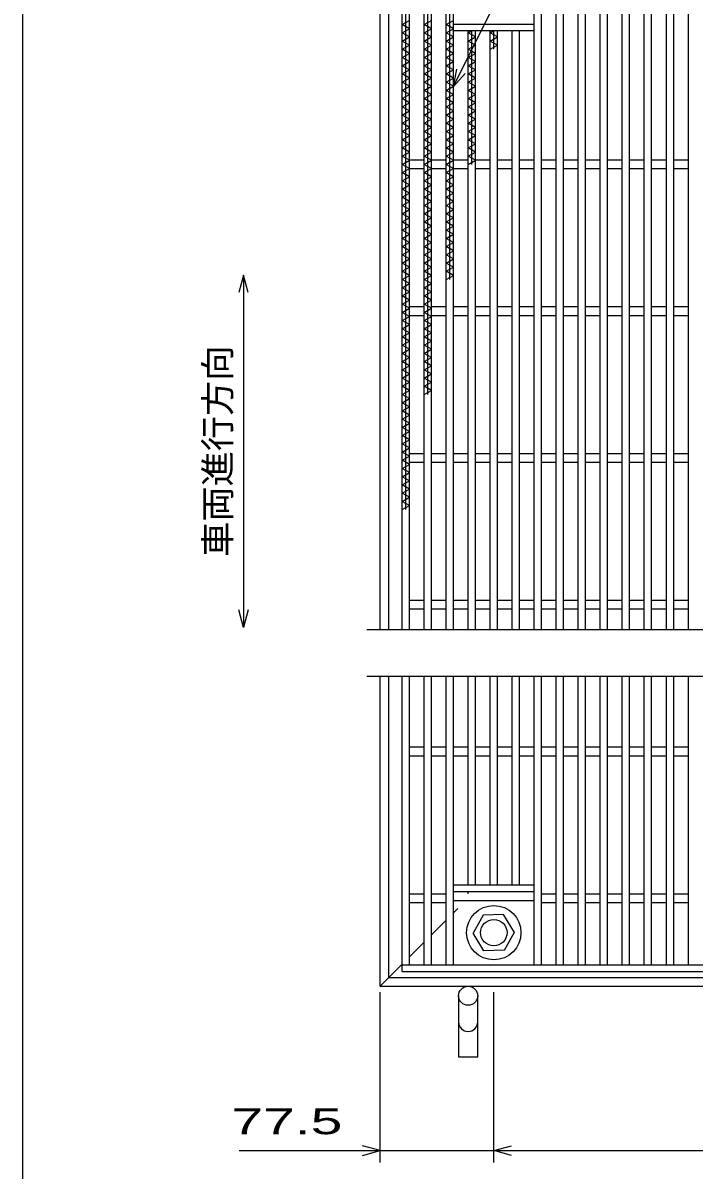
# Model space of a CAD drawing. Units: millimetres, scale not verified. Extents: x -1456 to 1385, y -1026 to 843.
# Drawn here: x -1383 to -926, y -367 to 415 of the extents above; entities that cross this region are included whole.
import ezdxf
from ezdxf.enums import TextEntityAlignment as Align

# ---------------------------------------------------------------- set-up
doc = ezdxf.new("R2010")
doc.units = ezdxf.units.MM
doc.header["$LTSCALE"] = 8
doc.linetypes.add('DASHED', pattern=[7.5, 6, -1.5])
for name, color, linetype, lineweight in [('0_2', 150, 'Continuous', 25), ('16', 3, 'Continuous', 25), ('19', 6, 'Continuous', 25), ('22', 4, 'Continuous', 25)]:
    doc.layers.add(name, color=color, linetype=linetype, lineweight=lineweight)
doc.styles.add('ベクトル', font='')
doc.styles.get('ベクトル').set_extended_font_data('ベクトル')

msp = doc.modelspace()

# ---------------------------------------------------------------- linework, layer by layer
at = {"layer": '0_2'}
msp.add_line((-1383.2, -917.2), (-1383.2, 842.8), dxfattribs=at)
at = {"layer": '16'}
for p, q in [((-1125, 1.5), (-1125, 464)), ((-1122.5, 83.2), (-1122.5, 464)), ((-1120, 1.5), (-1120, 464)), ((-1110, 1.5), (-1110, 464)), ((-1107.5, 161.6), (-1107.5, 464)), ((-1105, 1.5), (-1105, 464)), ((-1095, 1.5), (-1095, 464)), ((-1092.5, 240), (-1092.5, 464)), ((-1090, 1.5), (-1090, 464)), ((-1035, 1.5), (-1035, 464)), ((-1030, 1.5), (-1030, 464)), ((-1020, 1.5), (-1020, 464)), ((-1015, 1.5), (-1015, 464)), ((-1005, 1.5), (-1005, 464)), ((-1000, 1.5), (-1000, 464)), ((-990, 1.5), (-990, 464)), ((-985, 1.5), (-985, 464)), ((-975, 1.5), (-975, 464)), ((-970, 1.5), (-970, 464)), ((-960, 1.5), (-960, 464)), ((-955, 1.5), (-955, 464)), ((-945, 1.5), (-945, 464)), ((-940, 1.5), (-940, 464)), ((-930, 1.5), (-930, 464)), ((-1125, 413.6), (-1120, 416.4)), ((-1110, 413.6), (-1105, 416.4)), ((-1095, 413.6), (-1090, 416.4)), ((-1120, 410.8), (-1125, 413.6)), ((-1125, 408), (-1120, 410.8)), ((-1120, 405.2), (-1125, 408)), ((-1105, 410.8), (-1110, 413.6)), ((-1110, 408), (-1105, 410.8)), ((-1105, 405.2), (-1110, 408)), ((-1090, 410.8), (-1095, 413.6)), ((-1095, 408), (-1090, 410.8)), ((-1090, 405.2), (-1095, 408)), ((-1090, 414), (-1035, 414)), ((-1090, 409.5), (-1090, 414)), ((-1090, 409.5), (-1035, 409.5)), ((-1080, 1.5), (-1080, 409.5)), ((-1080, 408), (-1077.32, 409.5)), ((-1075, 405.2), (-1080, 408)), ((-1077.5, 318.4), (-1077.5, 409.5)), ((-1075, 1.5), (-1075, 409.5)), ((-1065, 1.5), (-1065, 409.5)), ((-1065, 408), (-1062.32, 409.5)), ((-1060, 405.2), (-1065, 408)), ((-1062.5, 396.8), (-1062.5, 409.5)), ((-1060, 1.5), (-1060, 409.5)), ((-1050, 1.5), (-1050, 409.5)), ((-1045, 1.5), (-1045, 409.5)), ((-1035, 409.5), (-1035, 414)), ((-1125, 402.4), (-1120, 405.2)), ((-1120, 399.6), (-1125, 402.4)), ((-1125, 396.8), (-1120, 399.6)), ((-1110, 402.4), (-1105, 405.2)), ((-1105, 399.6), (-1110, 402.4)), ((-1110, 396.8), (-1105, 399.6)), ((-1095, 402.4), (-1090, 405.2)), ((-1090, 399.6), (-1095, 402.4)), ((-1095, 396.8), (-1090, 399.6)), ((-1080, 402.4), (-1075, 405.2)), ((-1075, 399.6), (-1080, 402.4)), ((-1080, 396.8), (-1075, 399.6)), ((-1065, 402.4), (-1060, 405.2)), ((-1060, 399.6), (-1065, 402.4)), ((-1065, 396.8), (-1060, 399.6)), ((-1120, 394), (-1125, 396.8)), ((-1125, 391.2), (-1120, 394)), ((-1120, 388.4), (-1125, 391.2)), ((-1105, 394), (-1110, 396.8)), ((-1110, 391.2), (-1105, 394)), ((-1105, 388.4), (-1110, 391.2)), ((-1090, 394), (-1095, 396.8)), ((-1095, 391.2), (-1090, 394)), ((-1090, 388.4), (-1095, 391.2)), ((-1075, 394), (-1080, 396.8)), ((-1080, 391.2), (-1075, 394)), ((-1075, 388.4), (-1080, 391.2)), ((-1125, 385.6), (-1120, 388.4)), ((-1120, 382.8), (-1125, 385.6)), ((-1110, 385.6), (-1105, 388.4)), ((-1105, 382.8), (-1110, 385.6)), ((-1095, 385.6), (-1090, 388.4)), ((-1090, 382.8), (-1095, 385.6)), ((-1080, 385.6), (-1075, 388.4)), ((-1075, 382.8), (-1080, 385.6)), ((-1125, 380), (-1120, 382.8)), ((-1120, 377.2), (-1125, 380)), ((-1125, 374.4), (-1120, 377.2)), ((-1110, 380), (-1105, 382.8)), ((-1105, 377.2), (-1110, 380)), ((-1110, 374.4), (-1105, 377.2)), ((-1095, 380), (-1090, 382.8)), ((-1090, 377.2), (-1095, 380)), ((-1095, 374.4), (-1090, 377.2)), ((-1080, 380), (-1075, 382.8)), ((-1075, 377.2), (-1080, 380)), ((-1080, 374.4), (-1075, 377.2)), ((-1120, 371.6), (-1125, 374.4)), ((-1125, 368.8), (-1120, 371.6)), ((-1120, 366), (-1125, 368.8)), ((-1105, 371.6), (-1110, 374.4)), ((-1110, 368.8), (-1105, 371.6)), ((-1105, 366), (-1110, 368.8)), ((-1090, 371.6), (-1095, 374.4)), ((-1095, 368.8), (-1090, 371.6)), ((-1090, 366), (-1095, 368.8)), ((-1075, 371.6), (-1080, 374.4)), ((-1080, 368.8), (-1075, 371.6)), ((-1075, 366), (-1080, 368.8)), ((-1125, 363.2), (-1120, 366)), ((-1120, 360.4), (-1125, 363.2)), ((-1125, 357.6), (-1120, 360.4)), ((-1110, 363.2), (-1105, 366)), ((-1105, 360.4), (-1110, 363.2)), ((-1110, 357.6), (-1105, 360.4)), ((-1095, 363.2), (-1090, 366)), ((-1090, 360.4), (-1095, 363.2)), ((-1095, 357.6), (-1090, 360.4)), ((-1080, 363.2), (-1075, 366)), ((-1075, 360.4), (-1080, 363.2)), ((-1080, 357.6), (-1075, 360.4)), ((-1120, 354.8), (-1125, 357.6)), ((-1125, 352), (-1120, 354.8)), ((-1120, 349.2), (-1125, 352)), ((-1105, 354.8), (-1110, 357.6)), ((-1110, 352), (-1105, 354.8)), ((-1105, 349.2), (-1110, 352)), ((-1090, 354.8), (-1095, 357.6)), ((-1095, 352), (-1090, 354.8)), ((-1090, 349.2), (-1095, 352)), ((-1075, 354.8), (-1080, 357.6)), ((-1080, 352), (-1075, 354.8)), ((-1075, 349.2), (-1080, 352)), ((-1125, 346.4), (-1120, 349.2)), ((-1120, 343.6), (-1125, 346.4)), ((-1110, 346.4), (-1105, 349.2)), ((-1105, 343.6), (-1110, 346.4)), ((-1095, 346.4), (-1090, 349.2)), ((-1090, 343.6), (-1095, 346.4)), ((-1080, 346.4), (-1075, 349.2)), ((-1075, 343.6), (-1080, 346.4)), ((-1125, 340.8), (-1120, 343.6)), ((-1120, 338), (-1125, 340.8)), ((-1125, 335.2), (-1120, 338)), ((-1110, 340.8), (-1105, 343.6)), ((-1105, 338), (-1110, 340.8)), ((-1110, 335.2), (-1105, 338)), ((-1095, 340.8), (-1090, 343.6)), ((-1090, 338), (-1095, 340.8)), ((-1095, 335.2), (-1090, 338)), ((-1080, 340.8), (-1075, 343.6)), ((-1075, 338), (-1080, 340.8)), ((-1080, 335.2), (-1075, 338)), ((-1120, 332.4), (-1125, 335.2)), ((-1125, 329.6), (-1120, 332.4)), ((-1120, 326.8), (-1125, 329.6)), ((-1105, 332.4), (-1110, 335.2)), ((-1110, 329.6), (-1105, 332.4)), ((-1105, 326.8), (-1110, 329.6)), ((-1090, 332.4), (-1095, 335.2)), ((-1095, 329.6), (-1090, 332.4)), ((-1090, 326.8), (-1095, 329.6)), ((-1075, 332.4), (-1080, 335.2)), ((-1080, 329.6), (-1075, 332.4)), ((-1075, 326.8), (-1080, 329.6)), ((-1125, 324), (-1120, 326.8)), ((-1120, 321.2), (-1125, 324)), ((-1125, 318.4), (-1120, 321.2)), ((-1120, 321.5), (-1110, 321.5)), ((-1110, 324), (-1105, 326.8)), ((-1105, 321.2), (-1110, 324)), ((-1110, 318.4), (-1105, 321.2)), ((-1105, 321.5), (-1095, 321.5)), ((-1095, 324), (-1090, 326.8)), ((-1090, 321.2), (-1095, 324)), ((-1095, 318.4), (-1090, 321.2)), ((-1090, 321.5), (-1080, 321.5)), ((-1080, 324), (-1075, 326.8)), ((-1075, 321.2), (-1080, 324)), ((-1080, 318.4), (-1075, 321.2)), ((-1075, 321.5), (-1065, 321.5)), ((-1060, 321.5), (-1050, 321.5)), ((-1045, 321.5), (-1035, 321.5)), ((-1030, 321.5), (-1020, 321.5)), ((-1015, 321.5), (-1005, 321.5)), ((-1000, 321.5), (-990, 321.5)), ((-985, 321.5), (-975, 321.5)), ((-970, 321.5), (-960, 321.5)), ((-955, 321.5), (-945, 321.5)), ((-940, 321.5), (-930, 321.5)), ((-1120, 315.6), (-1125, 318.4)), ((-1125, 312.8), (-1120, 315.6)), ((-1120, 310), (-1125, 312.8)), ((-1120, 315.5), (-1110, 315.5)), ((-1105, 315.6), (-1110, 318.4)), ((-1110, 312.8), (-1105, 315.6)), ((-1105, 310), (-1110, 312.8)), ((-1105, 315.5), (-1095, 315.5)), ((-1090, 315.6), (-1095, 318.4)), ((-1095, 312.8), (-1090, 315.6)), ((-1090, 310), (-1095, 312.8)), ((-1090, 315.5), (-1080, 315.5)), ((-1075, 315.5), (-1065, 315.5)), ((-1060, 315.5), (-1050, 315.5)), ((-1045, 315.5), (-1035, 315.5)), ((-1030, 315.5), (-1020, 315.5)), ((-1015, 315.5), (-1005, 315.5)), ((-1000, 315.5), (-990, 315.5)), ((-985, 315.5), (-975, 315.5)), ((-970, 315.5), (-960, 315.5)), ((-955, 315.5), (-945, 315.5)), ((-940, 315.5), (-930, 315.5)), ((-1125, 307.2), (-1120, 310)), ((-1120, 304.4), (-1125, 307.2)), ((-1110, 307.2), (-1105, 310)), ((-1105, 304.4), (-1110, 307.2)), ((-1095, 307.2), (-1090, 310)), ((-1090, 304.4), (-1095, 307.2)), ((-1125, 301.6), (-1120, 304.4)), ((-1120, 298.8), (-1125, 301.6)), ((-1125, 296), (-1120, 298.8)), ((-1110, 301.6), (-1105, 304.4)), ((-1105, 298.8), (-1110, 301.6)), ((-1110, 296), (-1105, 298.8)), ((-1095, 301.6), (-1090, 304.4)), ((-1090, 298.8), (-1095, 301.6)), ((-1095, 296), (-1090, 298.8)), ((-1120, 293.2), (-1125, 296)), ((-1125, 290.4), (-1120, 293.2)), ((-1120, 287.6), (-1125, 290.4)), ((-1105, 293.2), (-1110, 296)), ((-1110, 290.4), (-1105, 293.2)), ((-1105, 287.6), (-1110, 290.4)), ((-1090, 293.2), (-1095, 296)), ((-1095, 290.4), (-1090, 293.2)), ((-1090, 287.6), (-1095, 290.4)), ((-1125, 284.8), (-1120, 287.6)), ((-1120, 282), (-1125, 284.8)), ((-1125, 279.2), (-1120, 282)), ((-1110, 284.8), (-1105, 287.6)), ((-1105, 282), (-1110, 284.8)), ((-1110, 279.2), (-1105, 282)), ((-1095, 284.8), (-1090, 287.6)), ((-1090, 282), (-1095, 284.8)), ((-1095, 279.2), (-1090, 282)), ((-1120, 276.4), (-1125, 279.2)), ((-1125, 273.6), (-1120, 276.4)), ((-1120, 270.8), (-1125, 273.6)), ((-1105, 276.4), (-1110, 279.2)), ((-1110, 273.6), (-1105, 276.4)), ((-1105, 270.8), (-1110, 273.6)), ((-1090, 276.4), (-1095, 279.2)), ((-1095, 273.6), (-1090, 276.4)), ((-1090, 270.8), (-1095, 273.6)), ((-1125, 268), (-1120, 270.8)), ((-1120, 265.2), (-1125, 268)), ((-1110, 268), (-1105, 270.8)), ((-1105, 265.2), (-1110, 268)), ((-1095, 268), (-1090, 270.8)), ((-1090, 265.2), (-1095, 268)), ((-1125, 262.4), (-1120, 265.2)), ((-1120, 259.6), (-1125, 262.4)), ((-1125, 256.8), (-1120, 259.6)), ((-1110, 262.4), (-1105, 265.2)), ((-1105, 259.6), (-1110, 262.4)), ((-1110, 256.8), (-1105, 259.6)), ((-1095, 262.4), (-1090, 265.2)), ((-1090, 259.6), (-1095, 262.4)), ((-1095, 256.8), (-1090, 259.6)), ((-1120, 254), (-1125, 256.8)), ((-1125, 251.2), (-1120, 254)), ((-1120, 248.4), (-1125, 251.2)), ((-1105, 254), (-1110, 256.8)), ((-1110, 251.2), (-1105, 254)), ((-1105, 248.4), (-1110, 251.2)), ((-1090, 254), (-1095, 256.8)), ((-1095, 251.2), (-1090, 254)), ((-1090, 248.4), (-1095, 251.2)), ((-1125, 245.6), (-1120, 248.4)), ((-1120, 242.8), (-1125, 245.6)), ((-1125, 240), (-1120, 242.8)), ((-1110, 245.6), (-1105, 248.4)), ((-1105, 242.8), (-1110, 245.6)), ((-1110, 240), (-1105, 242.8)), ((-1095, 245.6), (-1090, 248.4)), ((-1090, 242.8), (-1095, 245.6)), ((-1095, 240), (-1090, 242.8)), ((-1120, 237.2), (-1125, 240)), ((-1125, 234.4), (-1120, 237.2)), ((-1105, 237.2), (-1110, 240)), ((-1110, 234.4), (-1105, 237.2)), ((-1120, 231.6), (-1125, 234.4)), ((-1125, 228.8), (-1120, 231.6)), ((-1120, 226), (-1125, 228.8)), ((-1105, 231.6), (-1110, 234.4)), ((-1110, 228.8), (-1105, 231.6)), ((-1105, 226), (-1110, 228.8)), ((-1125, 223.2), (-1120, 226)), ((-1120, 220.4), (-1125, 223.2)), ((-1125, 217.6), (-1120, 220.4)), ((-1120, 221.5), (-1110, 221.5)), ((-1110, 223.2), (-1105, 226)), ((-1105, 220.4), (-1110, 223.2)), ((-1110, 217.6), (-1105, 220.4)), ((-1105, 221.5), (-1095, 221.5)), ((-1090, 221.5), (-1080, 221.5)), ((-1075, 221.5), (-1065, 221.5)), ((-1060, 221.5), (-1050, 221.5)), ((-1045, 221.5), (-1035, 221.5)), ((-1030, 221.5), (-1020, 221.5)), ((-1015, 221.5), (-1005, 221.5)), ((-1000, 221.5), (-990, 221.5)), ((-985, 221.5), (-975, 221.5)), ((-970, 221.5), (-960, 221.5)), ((-955, 221.5), (-945, 221.5)), ((-940, 221.5), (-930, 221.5)), ((-1120, 214.8), (-1125, 217.6)), ((-1125, 212), (-1120, 214.8)), ((-1120, 209.2), (-1125, 212)), ((-1120, 215.5), (-1110, 215.5)), ((-1105, 214.8), (-1110, 217.6)), ((-1110, 212), (-1105, 214.8)), ((-1105, 209.2), (-1110, 212)), ((-1105, 215.5), (-1095, 215.5)), ((-1090, 215.5), (-1080, 215.5)), ((-1075, 215.5), (-1065, 215.5)), ((-1060, 215.5), (-1050, 215.5)), ((-1045, 215.5), (-1035, 215.5)), ((-1030, 215.5), (-1020, 215.5)), ((-1015, 215.5), (-1005, 215.5)), ((-1000, 215.5), (-990, 215.5)), ((-985, 215.5), (-975, 215.5)), ((-970, 215.5), (-960, 215.5)), ((-955, 215.5), (-945, 215.5)), ((-940, 215.5), (-930, 215.5)), ((-1125, 206.4), (-1120, 209.2)), ((-1120, 203.6), (-1125, 206.4)), ((-1125, 200.8), (-1120, 203.6)), ((-1110, 206.4), (-1105, 209.2)), ((-1105, 203.6), (-1110, 206.4)), ((-1110, 200.8), (-1105, 203.6)), ((-1120, 198), (-1125, 200.8)), ((-1125, 195.2), (-1120, 198)), ((-1105, 198), (-1110, 200.8)), ((-1110, 195.2), (-1105, 198)), ((-1120, 192.4), (-1125, 195.2)), ((-1125, 189.6), (-1120, 192.4)), ((-1120, 186.8), (-1125, 189.6)), ((-1105, 192.4), (-1110, 195.2)), ((-1110, 189.6), (-1105, 192.4)), ((-1105, 186.8), (-1110, 189.6)), ((-1125, 184), (-1120, 186.8)), ((-1120, 181.2), (-1125, 184)), ((-1125, 178.4), (-1120, 181.2)), ((-1110, 184), (-1105, 186.8)), ((-1105, 181.2), (-1110, 184)), ((-1110, 178.4), (-1105, 181.2)), ((-1120, 175.6), (-1125, 178.4)), ((-1125, 172.8), (-1120, 175.6)), ((-1120, 170), (-1125, 172.8)), ((-1105, 175.6), (-1110, 178.4)), ((-1110, 172.8), (-1105, 175.6)), ((-1105, 170), (-1110, 172.8)), ((-1125, 167.2), (-1120, 170)), ((-1120, 164.4), (-1125, 167.2)), ((-1125, 161.6), (-1120, 164.4)), ((-1110, 167.2), (-1105, 170)), ((-1105, 164.4), (-1110, 167.2)), ((-1110, 161.6), (-1105, 164.4)), ((-1120, 158.8), (-1125, 161.6)), ((-1125, 156), (-1120, 158.8)), ((-1120, 153.2), (-1125, 156)), ((-1125, 150.4), (-1120, 153.2)), ((-1120, 147.6), (-1125, 150.4)), ((-1125, 144.8), (-1120, 147.6)), ((-1120, 142), (-1125, 144.8)), ((-1125, 139.2), (-1120, 142)), ((-1120, 136.4), (-1125, 139.2)), ((-1125, 133.6), (-1120, 136.4)), ((-1120, 130.8), (-1125, 133.6)), ((-1125, 128), (-1120, 130.8)), ((-1120, 125.2), (-1125, 128)), ((-1125, 122.4), (-1120, 125.2)), ((-1120, 119.6), (-1125, 122.4)), ((-1125, 116.8), (-1120, 119.6)), ((-1120, 121.5), (-1110, 121.5)), ((-1105, 121.5), (-1095, 121.5)), ((-1090, 121.5), (-1080, 121.5)), ((-1075, 121.5), (-1065, 121.5)), ((-1060, 121.5), (-1050, 121.5)), ((-1045, 121.5), (-1035, 121.5)), ((-1030, 121.5), (-1020, 121.5)), ((-1015, 121.5), (-1005, 121.5)), ((-1000, 121.5), (-990, 121.5)), ((-985, 121.5), (-975, 121.5)), ((-970, 121.5), (-960, 121.5)), ((-955, 121.5), (-945, 121.5)), ((-940, 121.5), (-930, 121.5)), ((-1120, 114), (-1125, 116.8)), ((-1125, 111.2), (-1120, 114)), ((-1120, 108.4), (-1125, 111.2)), ((-1120, 115.5), (-1110, 115.5)), ((-1105, 115.5), (-1095, 115.5)), ((-1090, 115.5), (-1080, 115.5)), ((-1075, 115.5), (-1065, 115.5)), ((-1060, 115.5), (-1050, 115.5)), ((-1045, 115.5), (-1035, 115.5)), ((-1030, 115.5), (-1020, 115.5)), ((-1015, 115.5), (-1005, 115.5)), ((-1000, 115.5), (-990, 115.5)), ((-985, 115.5), (-975, 115.5)), ((-970, 115.5), (-960, 115.5)), ((-955, 115.5), (-945, 115.5)), ((-940, 115.5), (-930, 115.5)), ((-1125, 105.6), (-1120, 108.4)), ((-1120, 102.8), (-1125, 105.6)), ((-1125, 100), (-1120, 102.8)), ((-1120, 97.2), (-1125, 100)), ((-1125, 94.4), (-1120, 97.2)), ((-1120, 91.6), (-1125, 94.4)), ((-1125, 88.8), (-1120, 91.6)), ((-1120, 86), (-1125, 88.8)), ((-1125, 83.2), (-1120, 86)), ((-1120, 21.5), (-1110, 21.5)), ((-1105, 21.5), (-1095, 21.5)), ((-1090, 21.5), (-1080, 21.5)), ((-1075, 21.5), (-1065, 21.5)), ((-1060, 21.5), (-1050, 21.5)), ((-1045, 21.5), (-1035, 21.5)), ((-1030, 21.5), (-1020, 21.5)), ((-1015, 21.5), (-1005, 21.5)), ((-1000, 21.5), (-990, 21.5)), ((-985, 21.5), (-975, 21.5)), ((-970, 21.5), (-960, 21.5)), ((-955, 21.5), (-945, 21.5)), ((-940, 21.5), (-930, 21.5)), ((-1120, 15.5), (-1110, 15.5)), ((-1105, 15.5), (-1095, 15.5)), ((-1090, 15.5), (-1080, 15.5)), ((-1075, 15.5), (-1065, 15.5)), ((-1060, 15.5), (-1050, 15.5)), ((-1045, 15.5), (-1035, 15.5)), ((-1030, 15.5), (-1020, 15.5)), ((-1015, 15.5), (-1005, 15.5)), ((-1000, 15.5), (-990, 15.5)), ((-985, 15.5), (-975, 15.5)), ((-970, 15.5), (-960, 15.5)), ((-955, 15.5), (-945, 15.5)), ((-940, 15.5), (-930, 15.5)), ((-1149, 1.5), (-211, 1.5)), ((-211, -30.5), (-1149, -30.5)), ((-1125, -227), (-1125, -30.5)), ((-1120, -227), (-1120, -30.5)), ((-1110, -227), (-1110, -30.5)), ((-1105, -227), (-1105, -30.5)), ((-1095, -227), (-1095, -30.5)), ((-1090, -227), (-1090, -30.5)), ((-1080, -172.5), (-1080, -30.5)), ((-1075, -172.5), (-1075, -30.5)), ((-1065, -172.5), (-1065, -30.5)), ((-1060, -172.5), (-1060, -30.5)), ((-1050, -172.5), (-1050, -30.5)), ((-1045, -172.5), (-1045, -30.5)), ((-1035, -227), (-1035, -30.5)), ((-1030, -227), (-1030, -30.5)), ((-1020, -227), (-1020, -30.5)), ((-1015, -227), (-1015, -30.5)), ((-1005, -227), (-1005, -30.5)), ((-1000, -227), (-1000, -30.5)), ((-990, -227), (-990, -30.5)), ((-985, -227), (-985, -30.5)), ((-975, -227), (-975, -30.5)), ((-970, -227), (-970, -30.5)), ((-960, -227), (-960, -30.5)), ((-955, -227), (-955, -30.5)), ((-945, -227), (-945, -30.5)), ((-940, -227), (-940, -30.5)), ((-930, -227), (-930, -30.5)), ((-1120, -78.5), (-1110, -78.5)), ((-1120, -84.5), (-1110, -84.5)), ((-1105, -78.5), (-1095, -78.5)), ((-1105, -84.5), (-1095, -84.5)), ((-1090, -78.5), (-1080, -78.5)), ((-1090, -84.5), (-1080, -84.5)), ((-1075, -78.5), (-1065, -78.5)), ((-1075, -84.5), (-1065, -84.5)), ((-1060, -78.5), (-1050, -78.5)), ((-1060, -84.5), (-1050, -84.5)), ((-1045, -78.5), (-1035, -78.5)), ((-1045, -84.5), (-1035, -84.5)), ((-1030, -78.5), (-1020, -78.5)), ((-1030, -84.5), (-1020, -84.5)), ((-1015, -78.5), (-1005, -78.5)), ((-1015, -84.5), (-1005, -84.5)), ((-1000, -78.5), (-990, -78.5)), ((-1000, -84.5), (-990, -84.5)), ((-985, -78.5), (-975, -78.5)), ((-985, -84.5), (-975, -84.5)), ((-970, -78.5), (-960, -78.5)), ((-970, -84.5), (-960, -84.5)), ((-955, -78.5), (-945, -78.5)), ((-955, -84.5), (-945, -84.5)), ((-940, -78.5), (-930, -78.5)), ((-940, -84.5), (-930, -84.5)), ((-1120, -178.5), (-1110, -178.5)), ((-1105, -178.5), (-1095, -178.5)), ((-1090, -172.5), (-1035, -172.5)), ((-1090, -177), (-1090, -172.5)), ((-1090, -177), (-1035, -177)), ((-1035, -177), (-1035, -172.5)), ((-1030, -178.5), (-1020, -178.5)), ((-1015, -178.5), (-1005, -178.5)), ((-1000, -178.5), (-990, -178.5)), ((-985, -178.5), (-975, -178.5)), ((-970, -178.5), (-960, -178.5)), ((-955, -178.5), (-945, -178.5)), ((-940, -178.5), (-930, -178.5)), ((-1120, -184.5), (-1110, -184.5)), ((-1105, -184.5), (-1095, -184.5)), ((-1090, -183), (-1035, -183)), ((-1030, -184.5), (-1020, -184.5)), ((-1015, -184.5), (-1005, -184.5)), ((-1000, -184.5), (-990, -184.5)), ((-985, -184.5), (-975, -184.5)), ((-970, -184.5), (-960, -184.5)), ((-955, -184.5), (-945, -184.5)), ((-940, -184.5), (-930, -184.5)), ((-1069.79, -193.05), (-1076.5, -205.34)), ((-1055.8, -192.71), (-1069.79, -193.05)), ((-1048.5, -205), (-1055.8, -192.71)), ((-1069.2, -217.29), (-1076.5, -205.34)), ((-1055.21, -216.95), (-1048.5, -204.66)), ((-1055.21, -216.95), (-1069.2, -217.29)), ((-1125, -227), (-235, -227)), ((-1125, -231.5), (-1125, -227)), ((-1125, -227), (-1120, -227)), ((-1125, -231.5), (-235, -231.5)), ((-1110, -227), (-1105, -227)), ((-1095, -227), (-1090, -227)), ((-1080, -227), (-1075, -227)), ((-1065, -227), (-1060, -227)), ((-1050, -227), (-1045, -227)), ((-1035, -227), (-1030, -227)), ((-1020, -227), (-1015, -227)), ((-1005, -227), (-1000, -227)), ((-990, -227), (-985, -227)), ((-975, -227), (-970, -227)), ((-960, -227), (-955, -227)), ((-945, -227), (-940, -227)), ((-930, -227), (-925, -227))]:
    msp.add_line(p, q, dxfattribs=at)
for radius in [18.5, 9]:
    msp.add_circle((-1062.5, -205), radius, dxfattribs=at)
at = {"layer": '19'}
for p, q in [((-1140, 1.5), (-1140, 478.5)), ((-1134, 1.5), (-1134, 472.5)), ((-1140, -241.5), (-1140, -30.5)), ((-1134, -235.5), (-1134, -30.5)), ((-1140, -241.5), (-220, -241.5)), ((-1134, -235.5), (-226, -235.5)), ((-1086.5, -248), (-1086.5, -289.62)), ((-1073.5, -289.62), (-1073.5, -248)), ((-1086.5, -289.62), (-1073.5, -289.62))]:
    msp.add_line(p, q, dxfattribs=at)
at = {"layer": '19', "linetype": 'DASHED'}
for p, q in [((-1080, -178.5), (-1080, -177)), ((-1090, -191.5), (-1087, -188.5)), ((-1105, -206.5), (-1095, -196.5)), ((-1120, -221.5), (-1110, -211.5)), ((-1140, -241.5), (-1125, -226.5))]:
    msp.add_line(p, q, dxfattribs=at)
at = {"layer": '19'}
msp.add_circle((-1080, -248), 6.5, dxfattribs=at)
msp.add_arc((-1080, -265.84), 6.5, 180, 0, dxfattribs=at)
at = {"layer": '22'}
for p, q in [((-1090, 371.5), (-927.25, 697)), ((-1090, 371.5), (-1087.6, 383.18)), ((-1090, 371.5), (-1082, 380.3)), ((-1233, 243), (-1236.2, 231)), ((-1229.8, 231), (-1233, 243)), ((-1233, 243), (-1233, 3)), ((-1233, 3), (-1236.2, 15)), ((-1229.8, 15), (-1233, 3)), ((-1140, -361.5), (-1140, -245.5)), ((-1062.5, -361.5), (-1062.5, -245.5)), ((-1140, -353.5), (-1152, -350.3)), ((-1062.5, -353.5), (-1050.5, -350.3)), ((-1236, -353.5), (-1140, -353.5)), ((-1152, -356.7), (-1140, -353.5)), ((-1140, -353.5), (-1062.5, -353.5)), ((-1050.5, -356.7), (-1062.5, -353.5)), ((-1062.5, -353.5), (-297.5, -353.5))]:
    msp.add_line(p, q, dxfattribs=at)

# ---------------------------------------------------------------- texts
at = {"layer": '22', "color": 2, "style": 'ベクトル'}
msp.add_text('車両進行方向', height=17.6, rotation=90, dxfattribs=at).set_placement((-1250.6, 51), align=Align.MIDDLE_LEFT)
at = {"layer": '22', "color": 2, "style": 'ベクトル', "width": 1.65}
msp.add_text(' 77.5 ', height=17.6, dxfattribs=at).set_placement((-1252, -333.5), align=Align.MIDDLE_LEFT)

doc.saveas('drawing.dxf')
